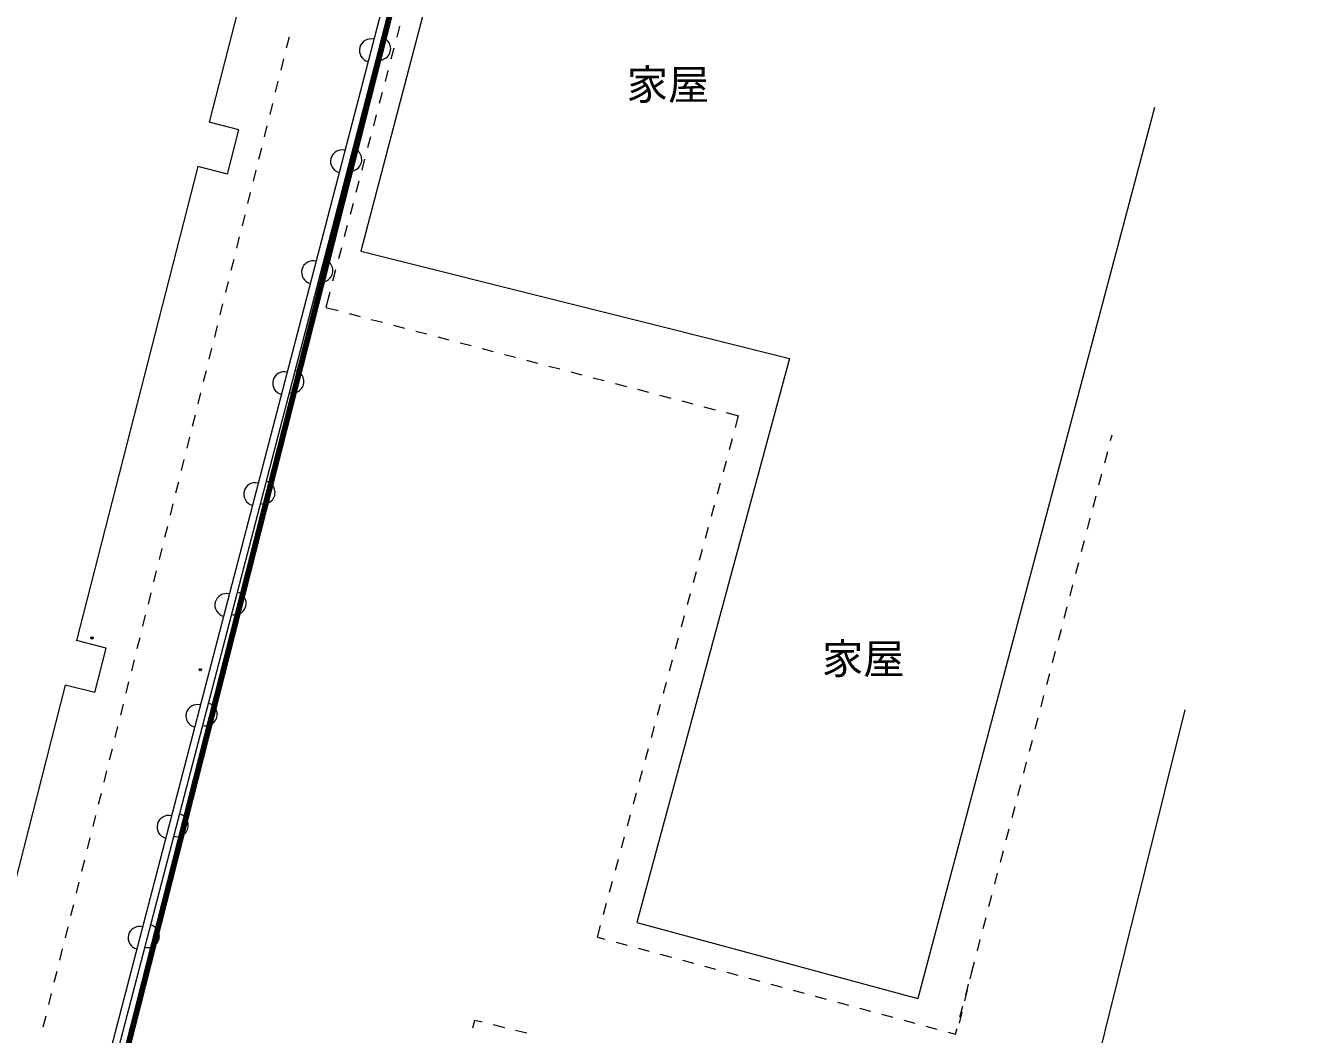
# Model space of a CAD drawing. Units: millimetres on the paper, with parts at other scales. Extents: x -4217 to 649, y -3995 to 278.
# Drawn here: x -72.8 to -16.6, y -807 to -763 of the extents above; entities that cross this region are included whole.
import ezdxf
from ezdxf.enums import TextEntityAlignment as Align

# ---------------------------------------------------------------- set-up
doc = ezdxf.new("R2010")
doc.units = ezdxf.units.MM
for name, color, linetype, lineweight in [('0-1_S-BGD', 134, 'Continuous', 18), ('0-9_標高点', 134, 'Continuous', 18), ('0-F_S-BGD', 134, 'Continuous', 18), ('1-1_S-BGD', 134, 'Continuous', 18)]:
    doc.layers.add(name, color=color, linetype=linetype, lineweight=lineweight)
doc.styles.add('ＭＳ ゴシック', font='')
doc.styles.get('ＭＳ ゴシック').set_extended_font_data('MS Gothic')

msp = doc.modelspace()

# ---------------------------------------------------------------- linework, layer by layer
at = {"layer": '0-1_S-BGD'}
for p, q in [((-53.09, -753.447), (-58.174, -772.874)), ((-61.78, -755.456), (-64.796, -767.254)), ((-23.56, -766.611), (-33.891, -805.477)), ((-63.504, -767.584), (-64.796, -767.254)), ((-64, -769.522), (-63.504, -767.584)), ((-69.285, -790.196), (-70.577, -789.866)), ((-69.781, -792.134), (-69.285, -790.196)), ((-46.147, -802.157), (-33.891, -805.477))]:
    msp.add_line(p, q, dxfattribs=at)
at = {"layer": '0-1_S-BGD', "color": 171, "lineweight": 100}
msp.add_lwpolyline([(-217.833, -793.512), (-215.37, -783.82), (-292.905, -764.114), (-278.536, -707.578), (-242.945, -702.867), (-53.954, -750.901), (-74.071, -830.051)], close=True, dxfattribs=at)
at = {"layer": '0-1_S-BGD'}
for points in [[(-64, -769.522), (-65.291, -769.191), (-70.577, -789.866)], [(-58.174, -772.874), (-39.486, -777.562), (-46.147, -802.157)], [(-69.781, -792.134), (-71.073, -791.803), (-76.359, -812.479)], [(-16.557, -824.147), (-29.217, -820.971), (-22.234, -792.884)]]:
    msp.add_lwpolyline(points, dxfattribs=at)
at = {"layer": '0-9_標高点'}
for centre, radius in [((-69.904, -789.751), 0.05), ((-69.904, -789.751), 0.0333), ((-65.184, -791.127), 0.05), ((-65.184, -791.127), 0.0333)]:
    msp.add_circle(centre, radius, dxfattribs=at)
at = {"layer": '0-F_S-BGD'}
for p, q in [((-54.359, -751.133), (-69.953, -810.98)), ((-69.63, -811.064), (-53.954, -750.901))]:
    msp.add_line(p, q, dxfattribs=at)
for centre, start, end in [((-57.743, -764.122), 75.3953, 255.3953), ((-57.379, -764.048), 255.3953, 75.3953), ((-59.004, -768.961), 75.3953, 255.3953), ((-58.64, -768.886), 255.3953, 75.3953), ((-59.901, -773.725), 255.3953, 75.3953), ((-60.265, -773.799), 75.3953, 255.3953), ((-61.525, -778.638), 75.3953, 255.3953), ((-61.162, -778.563), 255.3953, 75.3953), ((-62.786, -783.476), 75.3953, 255.3953), ((-62.422, -783.402), 255.3953, 75.3953), ((-64.047, -788.314), 75.3953, 255.3953), ((-63.683, -788.24), 255.3953, 75.3953), ((-65.308, -793.153), 75.3953, 255.3953), ((-64.944, -793.079), 255.3953, 75.3953), ((-66.568, -797.991), 75.3953, 255.3953), ((-66.205, -797.917), 255.3953, 75.3953), ((-67.829, -802.83), 75.3953, 255.3953), ((-67.465, -802.755), 255.3953, 75.3953)]:
    msp.add_arc(centre, 0.5, start, end, dxfattribs=at)
at = {"layer": '1-1_S-BGD'}
for p, q in [((-56.488, -763.059), (-56.616, -763.543)), ((-61.418, -764.008), (-61.297, -763.523)), ((-56.743, -764.026), (-56.87, -764.51)), ((-61.659, -764.979), (-61.538, -764.494)), ((-56.997, -764.993), (-57.124, -765.477)), ((-61.9, -765.949), (-61.779, -765.464)), ((-62.141, -766.92), (-62.021, -766.434)), ((-57.251, -765.96), (-57.378, -766.444)), ((-57.505, -766.928), (-57.632, -767.411)), ((-62.383, -767.89), (-62.262, -767.405)), ((-57.759, -767.895), (-57.886, -768.378)), ((-62.624, -768.861), (-62.503, -768.375)), ((-58.014, -768.862), (-58.141, -769.346)), ((-62.865, -769.831), (-62.744, -769.346)), ((-58.268, -769.829), (-58.395, -770.313)), ((-63.106, -770.802), (-62.986, -770.316)), ((-58.522, -770.796), (-58.649, -771.28)), ((-63.347, -771.772), (-63.227, -771.287)), ((-58.776, -771.763), (-58.903, -772.247)), ((-63.589, -772.743), (-63.468, -772.257)), ((-63.83, -773.713), (-63.709, -773.228)), ((-59.03, -772.731), (-59.157, -773.214)), ((-59.284, -773.698), (-59.412, -774.181)), ((-64.071, -774.683), (-63.95, -774.198)), ((-59.539, -774.665), (-59.714, -775.331)), ((-64.312, -775.654), (-64.192, -775.169)), ((-59.714, -775.331), (-59.174, -775.473)), ((-58.69, -775.6), (-58.207, -775.727)), ((-57.723, -775.854), (-57.24, -775.981)), ((-64.553, -776.624), (-64.433, -776.139)), ((-56.756, -776.108), (-56.273, -776.235)), ((-55.789, -776.362), (-55.305, -776.489)), ((-54.822, -776.616), (-54.338, -776.744)), ((-64.795, -777.595), (-64.674, -777.11)), ((-53.855, -776.871), (-53.371, -776.998)), ((-52.888, -777.125), (-52.404, -777.252)), ((-51.92, -777.379), (-51.437, -777.506)), ((-50.953, -777.633), (-50.47, -777.76)), ((-65.036, -778.565), (-64.915, -778.08)), ((-49.986, -777.887), (-49.502, -778.014)), ((-49.019, -778.142), (-48.535, -778.269)), ((-48.052, -778.396), (-47.568, -778.523)), ((-47.085, -778.65), (-46.601, -778.777)), ((-65.277, -779.536), (-65.157, -779.051)), ((-46.117, -778.904), (-45.634, -779.031)), ((-45.15, -779.158), (-44.667, -779.285)), ((-44.183, -779.412), (-43.7, -779.54)), ((-43.216, -779.667), (-42.732, -779.794)), ((-42.249, -779.921), (-41.709, -780.063)), ((-65.518, -780.506), (-65.398, -780.021)), ((-41.846, -780.569), (-41.709, -780.063)), ((-65.76, -781.477), (-65.639, -780.992)), ((-42.108, -781.535), (-41.977, -781.052)), ((-25.481, -781.137), (-25.417, -780.891)), ((-25.734, -782.105), (-25.608, -781.621)), ((-66.001, -782.447), (-65.88, -781.962)), ((-42.369, -782.5), (-42.238, -782.017)), ((-25.987, -783.072), (-25.86, -782.589)), ((-66.242, -783.418), (-66.121, -782.932)), ((-42.63, -783.465), (-42.5, -782.982)), ((-66.483, -784.388), (-66.363, -783.903)), ((-26.239, -784.04), (-26.113, -783.556)), ((-42.892, -784.43), (-42.761, -783.948)), ((-66.724, -785.359), (-66.604, -784.873)), ((-43.153, -785.396), (-43.022, -784.913)), ((-26.492, -785.007), (-26.366, -784.524)), ((-26.744, -785.975), (-26.618, -785.491)), ((-66.966, -786.329), (-66.845, -785.844)), ((-43.414, -786.361), (-43.284, -785.878)), ((-26.997, -786.943), (-26.871, -786.459)), ((-67.207, -787.3), (-67.086, -786.814)), ((-43.676, -787.326), (-43.545, -786.843)), ((-67.448, -788.27), (-67.327, -787.785)), ((-43.937, -788.291), (-43.806, -787.809)), ((-27.25, -787.91), (-27.123, -787.426)), ((-27.502, -788.878), (-27.376, -788.394)), ((-67.689, -789.241), (-67.569, -788.755)), ((-44.198, -789.257), (-44.068, -788.774)), ((-27.755, -789.845), (-27.629, -789.362)), ((-67.93, -790.211), (-67.81, -789.726)), ((-44.46, -790.222), (-44.329, -789.739)), ((-28.008, -790.813), (-27.881, -790.329)), ((-68.172, -791.182), (-68.051, -790.696)), ((-44.721, -791.187), (-44.59, -790.704)), ((-68.413, -792.152), (-68.292, -791.667)), ((-44.982, -792.152), (-44.852, -791.67)), ((-28.26, -791.78), (-28.134, -791.297)), ((-28.513, -792.748), (-28.387, -792.264)), ((-68.654, -793.122), (-68.534, -792.637)), ((-45.244, -793.118), (-45.113, -792.635)), ((-28.766, -793.716), (-28.639, -793.232)), ((-68.895, -794.093), (-68.775, -793.608)), ((-45.505, -794.083), (-45.374, -793.6)), ((-69.137, -795.063), (-69.016, -794.578)), ((-45.766, -795.048), (-45.636, -794.565)), ((-29.018, -794.683), (-28.892, -794.199)), ((-29.271, -795.651), (-29.144, -795.167)), ((-69.378, -796.034), (-69.257, -795.549)), ((-46.028, -796.013), (-45.897, -795.531)), ((-29.523, -796.618), (-29.397, -796.134)), ((-69.619, -797.004), (-69.498, -796.519)), ((-46.289, -796.979), (-46.158, -796.496)), ((-29.776, -797.586), (-29.65, -797.102)), ((-69.86, -797.975), (-69.74, -797.49)), ((-46.55, -797.944), (-46.42, -797.461)), ((-70.101, -798.945), (-69.981, -798.46)), ((-46.812, -798.909), (-46.681, -798.426)), ((-30.029, -798.553), (-29.902, -798.07)), ((-30.281, -799.521), (-30.155, -799.037)), ((-70.343, -799.916), (-70.222, -799.431)), ((-47.073, -799.874), (-46.942, -799.392)), ((-30.534, -800.489), (-30.408, -800.005)), ((-70.584, -800.886), (-70.463, -800.401)), ((-47.334, -800.84), (-47.204, -800.357)), ((-47.596, -801.805), (-47.465, -801.322)), ((-30.787, -801.456), (-30.66, -800.972)), ((-70.825, -801.857), (-70.704, -801.371)), ((-71.066, -802.827), (-70.946, -802.342)), ((-47.864, -802.794), (-47.726, -802.287)), ((-31.039, -802.424), (-30.913, -801.94)), ((-47.864, -802.794), (-47.533, -802.884)), ((-47.05, -803.014), (-46.567, -803.145)), ((-31.292, -803.391), (-31.165, -802.907)), ((-71.307, -803.798), (-71.187, -803.312)), ((-46.085, -803.276), (-45.602, -803.406)), ((-45.12, -803.537), (-44.637, -803.668)), ((-44.154, -803.798), (-43.672, -803.929)), ((-43.189, -804.06), (-42.706, -804.19)), ((-31.504, -804.167), (-31.613, -804.611)), ((-31.544, -804.359), (-31.418, -803.875)), ((-71.549, -804.768), (-71.428, -804.283)), ((-42.224, -804.321), (-41.741, -804.452)), ((-41.259, -804.582), (-40.776, -804.713)), ((-71.79, -805.739), (-71.669, -805.253)), ((-40.293, -804.844), (-39.811, -804.974)), ((-39.328, -805.105), (-38.845, -805.236)), ((-31.733, -805.096), (-31.852, -805.582)), ((-31.797, -805.326), (-31.671, -804.843)), ((-38.363, -805.366), (-37.88, -805.497)), ((-37.398, -805.628), (-36.915, -805.758)), ((-32.05, -806.294), (-31.923, -805.81)), ((-72.031, -806.709), (-71.911, -806.224)), ((-53.299, -806.759), (-53.213, -806.412)), ((-53.213, -806.412), (-52.888, -806.492)), ((-36.432, -805.889), (-35.95, -806.02)), ((-35.467, -806.15), (-34.984, -806.281)), ((-34.502, -806.412), (-34.019, -806.542)), ((-31.972, -806.067), (-32.091, -806.553)), ((-52.403, -806.612), (-51.918, -806.732)), ((-51.432, -806.852), (-50.947, -806.972)), ((-33.537, -806.673), (-33.054, -806.804))]:
    msp.add_line(p, q, dxfattribs=at)
msp.add_lwpolyline([(-32.571, -806.935), (-32.24, -807.024), (-32.176, -806.778)], dxfattribs=at)

# ---------------------------------------------------------------- texts
at = {"layer": '0-1_S-BGD', "style": 'ＭＳ ゴシック'}
for p in [(-46.584, -766.665), (-38.071, -791.709)]:
    msp.add_text('家屋', height=1.32, dxfattribs=at).set_placement(p, align=Align.BOTTOM_LEFT)

doc.saveas('drawing.dxf')
